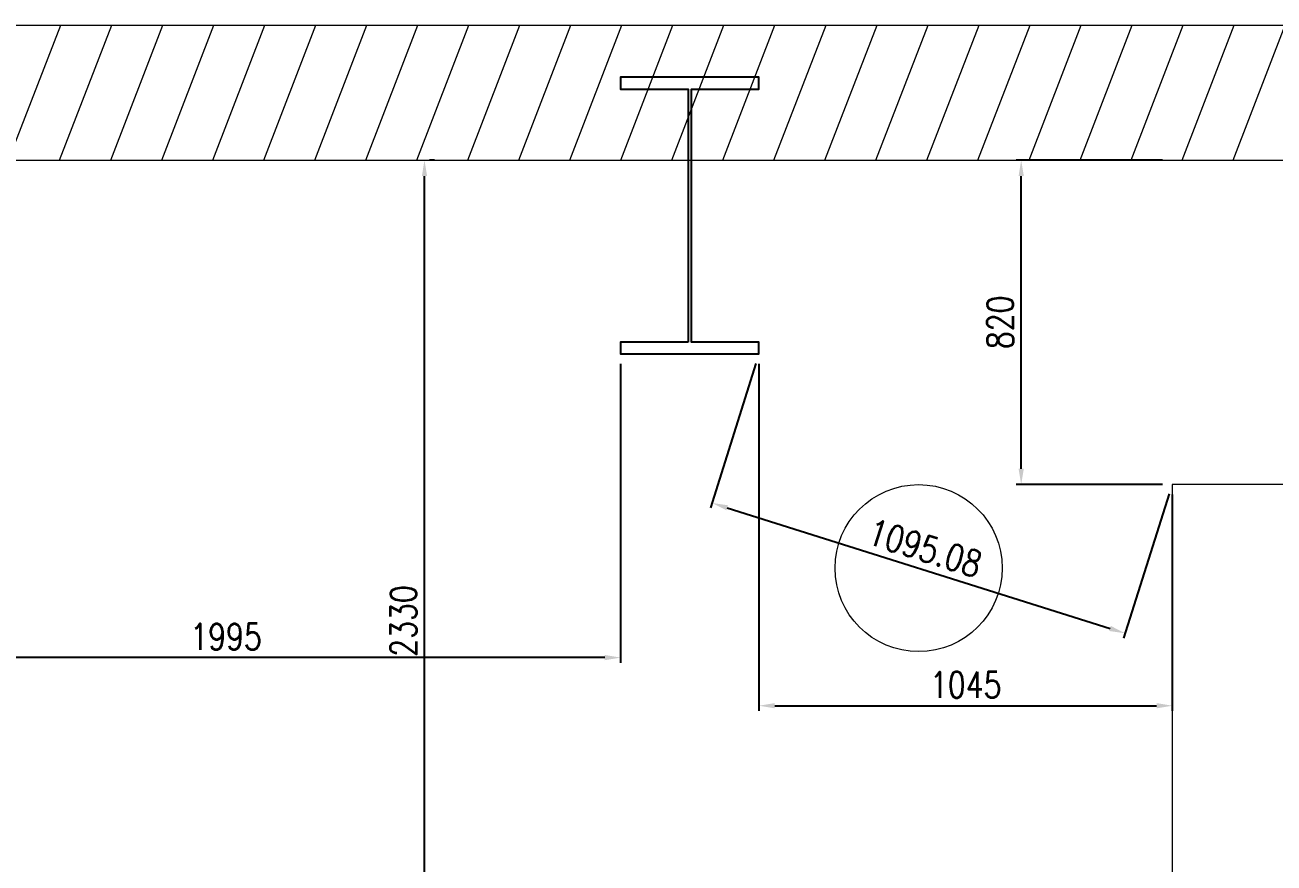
# Model space of a CAD drawing. Header units: millimetres. Extents: x -32759 to 129432, y 390 to 54305.
# Drawn here: x 24074 to 27232, y 30169 to 32288 of the extents above; entities that cross this region are included whole.
import ezdxf

# ---------------------------------------------------------------- set-up
doc = ezdxf.new("R2010")
doc.units = ezdxf.units.MM
doc.layers.add('_0', color=3, linetype='Continuous')
doc.layers.add('PEB', color=3, linetype='Continuous')
doc.layers.add('_BODY', color=7, linetype='Continuous', lineweight=13)
doc.styles.add('ROAMNS', font='romans.shx', dxfattribs={"width": 0.8, "bigfont": 'whgtxt.shx'})
doc.dimstyles.new('20 한덕_도면칫수', dxfattribs={"dimscale": 20, "dimtxt": 3.3, "dimasz": 2, "dimexe": 0.65, "dimexo": 1.25, "dimgap": 1, "dimtad": 1, "dimdsep": 46, "dimtxsty": 'ROAMNS', "dimcen": 0, "dimclrd": 7, "dimclre": 7, "dimclrt": 2, "dimadec": 0, "dimazin": 2, "dimtp": 0.1, "dimtm": 0.1, "dimtfac": 0.71, "dimtmove": 0, "dimatfit": 3, "dimfxl": 1, "dimlwd": -1, "dimlwe": -1, "dimarcsym": 1})

# ---------------------------------------------------------------- blocks, each defined once
blk = doc.blocks.new('uyotyr')
at = {"color": 6}
for p, q in [((85585.5, 18298.5), (86965.5, 18298.5)), ((85585.5, 18298.5), (85585.5, 17068.5)), ((86965.5, 18298.5), (86965.5, 17068.5)), ((85585.5, 17068.5), (86965.5, 17068.5))]:
    blk.add_line(p, q, dxfattribs=at)
blk = doc.blocks.new('t7et')
for p, q in [((109054.4, 19015), (120984.6, 19015)), ((112665.9, 18673.1), (112797.6, 19015)), ((112794.9, 18673.1), (112926.6, 19015)), ((112923.9, 18673.1), (113055.6, 19015)), ((113052.9, 18673.1), (113184.6, 19015)), ((113181.9, 18673.1), (113313.5, 19015)), ((113310.9, 18673.1), (113442.5, 19015)), ((113439.8, 18673.1), (113571.5, 19015)), ((113568.8, 18673.1), (113700.5, 19015)), ((113697.8, 18673.1), (113829.5, 19015)), ((113826.8, 18673.1), (113958.5, 19015)), ((113955.8, 18673.1), (114087.4, 19015)), ((114084.8, 18673.1), (114216.4, 19015)), ((114213.7, 18673.1), (114345.4, 19015)), ((114342.7, 18673.1), (114474.4, 19015)), ((114471.7, 18673.1), (114603.4, 19015)), ((114600.7, 18673.1), (114732.4, 19015)), ((114729.7, 18673.1), (114861.3, 19015)), ((114858.7, 18673.1), (114990.3, 19015)), ((114987.6, 18673.1), (115119.3, 19015)), ((115116.6, 18673.1), (115248.3, 19015)), ((115245.6, 18673.1), (115377.3, 19015)), ((115374.6, 18673.1), (115506.3, 19015)), ((115503.6, 18673.1), (115635.2, 19015)), ((115632.6, 18673.1), (115764.2, 19015)), ((115761.5, 18673.1), (115893.2, 19015)), ((109054.4, 18673.1), (120984.6, 18673.1))]:
    blk.add_line(p, q)
blk = doc.blocks.new('*D1377')
at = {"layer": '_0', "color": 7, "linetype": 'ByBlock', "transparency": 16777216}
for p, q in [((8912.9, 11873), (8542.8, 11873)), ((8555.8, 11093), (8555.8, 11833)), ((8912.9, 11053), (8542.8, 11053))]:
    blk.add_line(p, q, dxfattribs=at)
at = {"layer": '_0', "color": 7, "transparency": 16777216}
for points in [[(8549.2, 11833), (8562.5, 11833), (8555.8, 11873)], [(8549.2, 11093), (8562.5, 11093), (8555.8, 11053)]]:
    blk.add_solid(points, dxfattribs=at)
at = {"layer": 'Defpoints', "color": 0, "transparency": 16777216}
for p in [(8555.8, 11873), (8937.9, 11873), (8937.9, 11053)]:
    blk.add_point(p, dxfattribs=at)
at = {"layer": '_0', "color": 2, "transparency": 16777216, "insert": (8502.8, 11463), "char_height": 66, "attachment_point": 5, "rotation": 90, "style": 'ROAMNS'}
blk.add_mtext('820', dxfattribs=at)
blk = doc.blocks.new('*D1378')
at = {"layer": '_0', "color": 7, "linetype": 'ByBlock', "transparency": 16777216}
for p, q in [((7892.9, 11358), (7892.9, 10480.6)), ((8937.9, 11028), (8937.9, 10480.6)), ((7932.9, 10493.6), (8897.9, 10493.6))]:
    blk.add_line(p, q, dxfattribs=at)
at = {"layer": '_0', "color": 7, "transparency": 16777216}
for points in [[(7932.9, 10500.2), (7932.9, 10486.9), (7892.9, 10493.6)], [(8897.9, 10500.2), (8897.9, 10486.9), (8937.9, 10493.6)]]:
    blk.add_solid(points, dxfattribs=at)
at = {"layer": 'Defpoints', "color": 0, "transparency": 16777216}
for p in [(7892.9, 11383), (8937.9, 11053), (8937.9, 10493.6)]:
    blk.add_point(p, dxfattribs=at)
at = {"layer": '_0', "color": 2, "transparency": 16777216, "insert": (8415.4, 10546.6), "char_height": 66, "attachment_point": 5, "style": 'ROAMNS'}
blk.add_mtext('1045', dxfattribs=at)
blk = doc.blocks.new('*D1356')
at = {"layer": '_0', "color": 7, "linetype": 'ByBlock', "transparency": 16777216}
for p, q in [((7885.3, 11358.6), (7770.3, 10993.8)), ((8929.7, 11029.2), (8814.7, 10664.4)), ((7812.4, 10994.2), (8780.5, 10688.9))]:
    blk.add_line(p, q, dxfattribs=at)
at = {"layer": '_0', "color": 7, "transparency": 16777216}
for points in [[(7814.4, 11000.5), (7810.4, 10987.8), (7774.2, 11006.2)], [(8782.5, 10695.2), (8778.4, 10682.5), (8818.6, 10676.8)]]:
    blk.add_solid(points, dxfattribs=at)
at = {"layer": 'Defpoints', "color": 0, "transparency": 16777216}
for p in [(7892.9, 11382.4), (8937.2, 11053), (8818.6, 10676.8)]:
    blk.add_point(p, dxfattribs=at)
at = {"layer": '_0', "color": 2, "transparency": 16777216, "insert": (8312.4, 10892.1), "char_height": 66, "attachment_point": 5, "rotation": 342.4958, "style": 'ROAMNS'}
blk.add_mtext('1095.08', dxfattribs=at)
blk = doc.blocks.new('*D1379')
at = {"layer": '_0', "color": 7, "linetype": 'ByBlock', "transparency": 16777216}
for p, q in [((7542.9, 11358), (7542.9, 10602.2)), ((5547.9, 10673.5), (5547.9, 10602.2)), ((7502.9, 10615.2), (5587.9, 10615.2))]:
    blk.add_line(p, q, dxfattribs=at)
at = {"layer": '_0', "color": 7, "transparency": 16777216}
for points in [[(5587.9, 10621.9), (5587.9, 10608.6), (5547.9, 10615.2)], [(7502.9, 10621.9), (7502.9, 10608.6), (7542.9, 10615.2)]]:
    blk.add_solid(points, dxfattribs=at)
at = {"layer": 'Defpoints', "color": 0, "transparency": 16777216}
for p in [(7542.9, 11383), (5547.9, 10698.5), (5547.9, 10615.2)]:
    blk.add_point(p, dxfattribs=at)
at = {"layer": '_0', "color": 2, "transparency": 16777216, "insert": (6545.4, 10668.2), "char_height": 66, "attachment_point": 5, "style": 'ROAMNS'}
blk.add_mtext('1995', dxfattribs=at)
blk = doc.blocks.new('*D1357')
at = {"layer": '_0', "color": 7, "linetype": 'ByBlock', "transparency": 16777216}
for p, q in [((7072.2, 11873), (7060.2, 11873)), ((7047.2, 9583), (7047.2, 11833)), ((7072.2, 9543), (7060.2, 9543))]:
    blk.add_line(p, q, dxfattribs=at)
at = {"layer": '_0', "color": 7, "transparency": 16777216}
for points in [[(7040.6, 11833), (7053.9, 11833), (7047.2, 11873)], [(7040.6, 9583), (7053.9, 9583), (7047.2, 9543)]]:
    blk.add_solid(points, dxfattribs=at)
at = {"layer": 'Defpoints', "color": 0, "transparency": 16777216}
for p in [(7047.2, 11873), (7047.2, 11873), (7047.2, 9543)]:
    blk.add_point(p, dxfattribs=at)
at = {"layer": '_0', "color": 2, "transparency": 16777216, "insert": (6994.2, 10708), "char_height": 66, "attachment_point": 5, "rotation": 90, "style": 'ROAMNS'}
blk.add_mtext('2330', dxfattribs=at)
blk = doc.blocks.new('1')
at = {"color": 2}
blk.add_circle((8296.412, 10841.516), 211.21, dxfattribs=at)
at = {"layer": 'PEB'}
blk.add_lwpolyline([(7713.868, 11413.02), (7542.868, 11413.02), (7542.868, 11383.02), (7717.868, 11383.02), (7892.868, 11383.02), (7892.868, 11413.02), (7721.868, 11413.02), (7721.868, 12053.02), (7892.868, 12053.02), (7892.868, 12083.02), (7542.868, 12083.02), (7542.868, 12053.02), (7713.868, 12053.02)], close=True, dxfattribs=at)
blk.add_blockref('t7et', (-106670.016, -6800.077))
at = {"color": 6, "xscale": -1}
blk.add_blockref('uyotyr', (95903.348, -7245.457), dxfattribs=at)
at = {"layer": '_0'}
for base, p1, p2, picture, middle in [((7047.219, 11873.02), (7047.219, 9543.02), (7047.219, 11873.02), '*D1357', (6994.219, 10708.02)), ((8555.848, 11873.02), (8937.868, 11053.02), (8937.868, 11873.02), '*D1377', (8502.848, 11463.02))]:
    dim = blk.add_linear_dim(base=base, p1=p1, p2=p2, angle=90, dimstyle='20 한덕_도면칫수', dxfattribs=at)
    dim.commit()
    dim.dimension.update_dxf_attribs({"geometry": picture, "text_midpoint": middle})
for base, p1, p2, picture, middle in [((5547.868, 10615.239), (7542.868, 11383.02), (5547.868, 10698.475), '*D1379', (6545.368, 10668.239)), ((8937.868, 10493.565), (7892.868, 11383.02), (8937.868, 11053.02), '*D1378', (8415.368, 10546.565))]:
    dim = blk.add_linear_dim(base=base, p1=p1, p2=p2, dimstyle='20 한덕_도면칫수', dxfattribs=at)
    dim.commit()
    dim.dimension.update_dxf_attribs({"geometry": picture, "text_midpoint": middle})
dim = blk.add_aligned_dim(p1=(7892.868, 11382.395), p2=(8937.243, 11053.02), distance=-394.457, dimstyle='20 한덕_도면칫수', dxfattribs=at)
dim.commit()
dim.dimension.update_dxf_attribs({"geometry": '*D1356', "text_midpoint": (8312.353, 10892.062)})
blk = doc.blocks.new('sdfgsdfgcxvxbxcv')
blk.add_blockref('1', (266381.038, 132792.991))

msp = doc.modelspace()

# ---------------------------------------------------------------- block references
at = {"layer": '_BODY'}
msp.add_blockref('sdfgsdfgcxvxbxcv', (-248343.9, -112720), dxfattribs=at)

doc.saveas('drawing.dxf')
